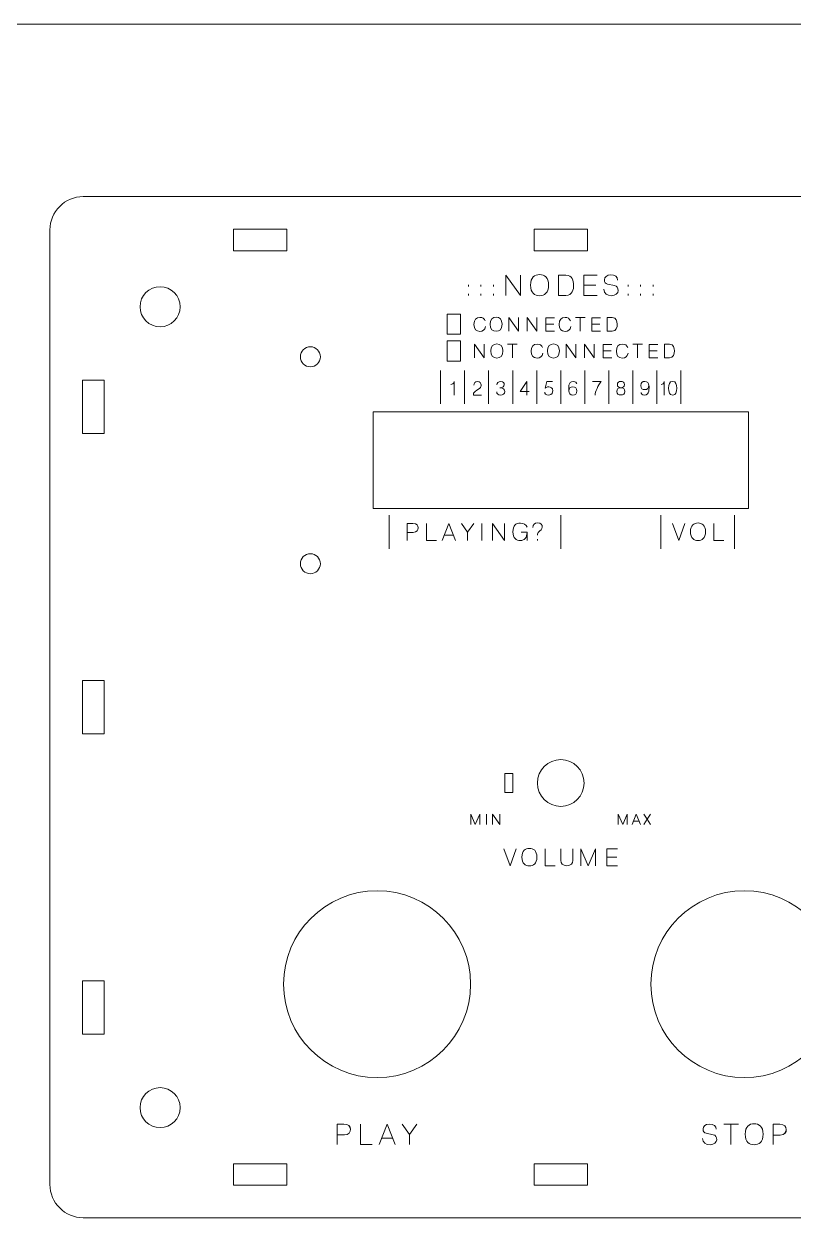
# Model space of a CAD drawing. Header units: inches. Extents: x 15 to 785, y -665 to -15.
# Drawn here: x 195.1 to 310.3, y -196.5 to -15 of the extents above; entities that cross this region are included whole.
import ezdxf

# ---------------------------------------------------------------- set-up
doc = ezdxf.new("R2010")
doc.units = ezdxf.units.IN
doc.header["$MEASUREMENT"] = 0
doc.layers.add('Layer 1', color=7, linetype='Continuous')

# ---------------------------------------------------------------- blocks, each defined once
blk = doc.blocks.new('block 2')
at = {"layer": 'Layer 1', "color": 179, "lineweight": 9, "true_color": 0x231f20}
blk.add_open_spline([(785, -570), (785, -578.28), (778.28, -585), (770, -585), (770, -585), (30, -585), (30, -585), (21.72, -585), (15, -578.28), (15, -570), (15, -570), (15, -30), (15, -30), (15, -21.72), (21.72, -15), (30, -15), (30, -15), (770, -15), (770, -15), (778.28, -15), (785, -21.72), (785, -30), (785, -30), (785, -570), (785, -570)], degree=3, knots=[0, 0, 0, 0, 1, 1, 1, 2, 2, 2, 3, 3, 3, 4, 4, 4, 5, 5, 5, 6, 6, 6, 7, 7, 7, 8, 8, 8, 8], dxfattribs=at)
blk = doc.blocks.new('block 9')
at = {"layer": 'Layer 1', "color": 30, "lineweight": 9, "true_color": 0xf89725}
for points, knots in [([(241.98, -182.84), (241.98, -182.84), (241.98, -179.79), (241.98, -179.79), (241.98, -179.79), (242.95, -179.79), (242.95, -179.79), (243.74, -179.79), (243.92, -180.16), (243.94, -180.57), (243.95, -180.98), (243.73, -181.41), (243.04, -181.41), (243.04, -181.41), (241.98, -181.41), (241.98, -181.41), (241.98, -181.41), (243.04, -181.41), (243.04, -181.41), (243.72, -181.41), (243.95, -180.98), (243.94, -180.57), (243.92, -180.16), (243.73, -179.79), (242.95, -179.79), (242.95, -179.79), (241.98, -179.79), (241.98, -179.79), (241.98, -179.79), (241.98, -182.84), (241.98, -182.84)], [0, 0, 0, 0, 1, 1, 1, 2, 2, 2, 3, 3, 3, 4, 4, 4, 5, 5, 5, 6, 6, 6, 7, 7, 7, 8, 8, 8, 9, 9, 9, 10, 10, 10, 10]), ([(247.23, -182.84), (247.23, -182.84), (245.44, -182.84), (245.44, -182.84), (245.44, -182.84), (245.44, -179.79), (245.44, -179.79), (245.44, -179.79), (245.44, -182.84), (245.44, -182.84), (245.44, -182.84), (247.23, -182.84), (247.23, -182.84)], [0, 0, 0, 0, 1, 1, 1, 2, 2, 2, 3, 3, 3, 4, 4, 4, 4]), ([(249.46, -179.79), (249.46, -179.79), (250.67, -182.84), (250.67, -182.84), (250.67, -182.84), (249.46, -179.79), (249.46, -179.79), (249.46, -179.79), (248.25, -182.84), (248.25, -182.84), (248.25, -182.84), (249.46, -179.79), (249.46, -179.79)], [0, 0, 0, 0, 1, 1, 1, 2, 2, 2, 3, 3, 3, 4, 4, 4, 4]), ([(252.81, -182.84), (252.81, -182.84), (252.81, -181.37), (252.81, -181.37), (252.81, -181.37), (251.71, -179.79), (251.71, -179.79), (251.71, -179.79), (252.81, -181.37), (252.81, -181.37), (252.81, -181.37), (253.92, -179.79), (253.92, -179.79), (253.92, -179.79), (252.81, -181.37), (252.81, -181.37), (252.81, -181.37), (252.81, -182.84), (252.81, -182.84)], [0, 0, 0, 0, 1, 1, 1, 2, 2, 2, 3, 3, 3, 4, 4, 4, 5, 5, 5, 6, 6, 6, 6]), ([(250.29, -181.88), (250.29, -181.88), (248.63, -181.88), (248.63, -181.88), (248.63, -181.88), (250.29, -181.88), (250.29, -181.88)], [0, 0, 0, 0, 1, 1, 1, 2, 2, 2, 2])]:
    blk.add_open_spline(points, degree=3, knots=knots, dxfattribs=at)
blk = doc.blocks.new('block 10')
at = {"layer": 'Layer 1', "color": 30, "lineweight": 9, "true_color": 0xf89725}
for points, knots in [([(296.68, -181.94), (296.68, -182.62), (297.2, -182.89), (297.81, -182.89), (298.42, -182.89), (298.8, -182.51), (298.82, -182.13), (298.83, -181.76), (298.64, -181.46), (298.26, -181.38), (298.26, -181.38), (297.23, -181.16), (297.23, -181.16), (296.93, -181.09), (296.76, -180.93), (296.76, -180.53), (296.76, -180.13), (297.1, -179.79), (297.7, -179.79), (298.31, -179.79), (298.76, -180.07), (298.74, -180.58), (298.76, -180.07), (298.31, -179.79), (297.7, -179.79), (297.1, -179.79), (296.76, -180.13), (296.76, -180.53), (296.76, -180.93), (296.93, -181.09), (297.23, -181.16), (297.23, -181.16), (298.26, -181.38), (298.26, -181.38), (298.65, -181.46), (298.83, -181.76), (298.82, -182.13), (298.8, -182.51), (298.42, -182.89), (297.81, -182.89), (297.2, -182.89), (296.68, -182.62), (296.68, -181.94)], [0, 0, 0, 0, 1, 1, 1, 2, 2, 2, 3, 3, 3, 4, 4, 4, 5, 5, 5, 6, 6, 6, 7, 7, 7, 8, 8, 8, 9, 9, 9, 10, 10, 10, 11, 11, 11, 12, 12, 12, 13, 13, 13, 14, 14, 14, 14]), ([(300.94, -179.82), (300.94, -179.82), (302.05, -179.82), (302.05, -179.82), (302.05, -179.82), (299.85, -179.82), (299.85, -179.82), (299.85, -179.82), (300.94, -179.82), (300.94, -179.82), (300.94, -179.82), (300.94, -182.87), (300.94, -182.87), (300.94, -182.87), (300.94, -179.82), (300.94, -179.82)], [0, 0, 0, 0, 1, 1, 1, 2, 2, 2, 3, 3, 3, 4, 4, 4, 5, 5, 5, 5]), ([(303.07, -181.32), (303.07, -180.15), (303.67, -179.74), (304.41, -179.74), (305.15, -179.74), (305.76, -180.15), (305.76, -181.32), (305.76, -182.49), (305.15, -182.89), (304.41, -182.89), (303.67, -182.89), (303.07, -182.49), (303.07, -181.32)], [0, 0, 0, 0, 1, 1, 1, 2, 2, 2, 3, 3, 3, 4, 4, 4, 4]), ([(303.07, -181.32), (303.07, -180.15), (303.67, -179.74), (304.41, -179.74), (305.15, -179.74), (305.76, -180.15), (305.76, -181.32), (305.76, -182.49), (305.15, -182.89), (304.41, -182.89), (303.67, -182.89), (303.07, -182.49), (303.07, -181.32)], [0, 0, 0, 0, 1, 1, 1, 2, 2, 2, 3, 3, 3, 4, 4, 4, 4]), ([(307.26, -182.87), (307.26, -182.87), (307.26, -179.82), (307.26, -179.82), (307.26, -179.82), (308.24, -179.82), (308.24, -179.82), (309.02, -179.82), (309.2, -180.19), (309.22, -180.6), (309.23, -181.01), (309.02, -181.44), (308.32, -181.44), (308.32, -181.44), (307.26, -181.44), (307.26, -181.44), (307.26, -181.44), (308.32, -181.44), (308.32, -181.44), (309, -181.44), (309.23, -181.01), (309.22, -180.6), (309.2, -180.19), (309.01, -179.82), (308.24, -179.82), (308.24, -179.82), (307.26, -179.82), (307.26, -179.82), (307.26, -179.82), (307.26, -182.87), (307.26, -182.87)], [0, 0, 0, 0, 1, 1, 1, 2, 2, 2, 3, 3, 3, 4, 4, 4, 5, 5, 5, 6, 6, 6, 7, 7, 7, 8, 8, 8, 9, 9, 9, 10, 10, 10, 10])]:
    blk.add_open_spline(points, degree=3, knots=knots, dxfattribs=at)
blk = doc.blocks.new('block 11')
at = {"layer": 'Layer 1', "color": 30, "lineweight": 9, "true_color": 0xf89725}
for points, knots in [([(252.47, -92.33), (252.47, -92.33), (252.47, -89.79), (252.47, -89.79), (252.47, -89.79), (253.28, -89.79), (253.28, -89.79), (253.93, -89.79), (254.08, -90.1), (254.1, -90.44), (254.11, -90.78), (253.93, -91.14), (253.35, -91.14), (253.35, -91.14), (252.47, -91.14), (252.47, -91.14), (252.47, -91.14), (253.35, -91.14), (253.35, -91.14), (253.92, -91.14), (254.11, -90.78), (254.1, -90.44), (254.08, -90.1), (253.92, -89.79), (253.28, -89.79), (253.28, -89.79), (252.47, -89.79), (252.47, -89.79), (252.47, -89.79), (252.47, -92.33), (252.47, -92.33)], [0, 0, 0, 0, 1, 1, 1, 2, 2, 2, 3, 3, 3, 4, 4, 4, 5, 5, 5, 6, 6, 6, 7, 7, 7, 8, 8, 8, 9, 9, 9, 10, 10, 10, 10]), ([(256.84, -92.33), (256.84, -92.33), (255.35, -92.33), (255.35, -92.33), (255.35, -92.33), (255.35, -89.79), (255.35, -89.79), (255.35, -89.79), (255.35, -92.33), (255.35, -92.33), (255.35, -92.33), (256.84, -92.33), (256.84, -92.33)], [0, 0, 0, 0, 1, 1, 1, 2, 2, 2, 3, 3, 3, 4, 4, 4, 4]), ([(257.69, -92.33), (257.69, -92.33), (258.7, -89.79), (258.7, -89.79), (258.7, -89.79), (259.71, -92.33), (259.71, -92.33), (259.71, -92.33), (258.7, -89.79), (258.7, -89.79), (258.7, -89.79), (257.69, -92.33), (257.69, -92.33)], [0, 0, 0, 0, 1, 1, 1, 2, 2, 2, 3, 3, 3, 4, 4, 4, 4]), ([(261.49, -92.33), (261.49, -92.33), (261.49, -91.11), (261.49, -91.11), (261.49, -91.11), (260.57, -89.79), (260.57, -89.79), (260.57, -89.79), (261.49, -91.11), (261.49, -91.11), (261.49, -91.11), (262.42, -89.79), (262.42, -89.79), (262.42, -89.79), (261.49, -91.11), (261.49, -91.11), (261.49, -91.11), (261.49, -92.33), (261.49, -92.33)], [0, 0, 0, 0, 1, 1, 1, 2, 2, 2, 3, 3, 3, 4, 4, 4, 5, 5, 5, 6, 6, 6, 6]), ([(263.65, -92.33), (263.65, -92.33), (263.65, -89.79), (263.65, -89.79), (263.65, -89.79), (263.65, -92.33), (263.65, -92.33)], [0, 0, 0, 0, 1, 1, 1, 2, 2, 2, 2]), ([(265.21, -92.33), (265.21, -92.33), (265.21, -89.79), (265.21, -89.79), (265.21, -89.79), (267.02, -92.33), (267.02, -92.33), (267.02, -92.33), (267.02, -89.79), (267.02, -89.79), (267.02, -89.79), (267.02, -92.33), (267.02, -92.33), (267.02, -92.33), (265.21, -89.79), (265.21, -89.79), (265.21, -89.79), (265.21, -92.33), (265.21, -92.33)], [0, 0, 0, 0, 1, 1, 1, 2, 2, 2, 3, 3, 3, 4, 4, 4, 5, 5, 5, 6, 6, 6, 6]), ([(269.51, -91.1), (269.51, -91.1), (270.41, -91.1), (270.41, -91.1), (270.41, -91.96), (270.02, -92.35), (269.4, -92.35), (268.78, -92.35), (268.29, -92.02), (268.29, -91.06), (268.29, -90.09), (268.7, -89.76), (269.4, -89.76), (269.9, -89.76), (270.25, -89.93), (270.41, -90.38), (270.25, -89.93), (269.9, -89.76), (269.4, -89.76), (268.7, -89.76), (268.29, -90.09), (268.29, -91.06), (268.29, -92.02), (268.78, -92.35), (269.4, -92.35), (270.02, -92.35), (270.41, -91.96), (270.41, -91.1), (270.41, -91.1), (269.51, -91.1), (269.51, -91.1)], [0, 0, 0, 0, 1, 1, 1, 2, 2, 2, 3, 3, 3, 4, 4, 4, 5, 5, 5, 6, 6, 6, 7, 7, 7, 8, 8, 8, 9, 9, 9, 10, 10, 10, 10]), ([(271.97, -91.56), (271.97, -91.3), (271.99, -91.21), (272.17, -91.05), (272.35, -90.88), (272.69, -90.64), (272.69, -90.34), (272.69, -90.04), (272.48, -89.72), (272, -89.72), (271.52, -89.72), (271.28, -89.99), (271.28, -90.4), (271.28, -89.99), (271.52, -89.72), (272, -89.72), (272.48, -89.72), (272.69, -90.04), (272.69, -90.34), (272.69, -90.64), (272.35, -90.88), (272.17, -91.05), (271.99, -91.21), (271.97, -91.3), (271.97, -91.56)], [0, 0, 0, 0, 1, 1, 1, 2, 2, 2, 3, 3, 3, 4, 4, 4, 5, 5, 5, 6, 6, 6, 7, 7, 7, 8, 8, 8, 8]), ([(258.01, -91.53), (258.01, -91.53), (259.39, -91.53), (259.39, -91.53), (259.39, -91.53), (258.01, -91.53), (258.01, -91.53)], [0, 0, 0, 0, 1, 1, 1, 2, 2, 2, 2]), ([(270.41, -92.33), (270.41, -92.33), (270.41, -91.1), (270.41, -91.1), (270.41, -91.1), (270.41, -92.33), (270.41, -92.33)], [0, 0, 0, 0, 1, 1, 1, 2, 2, 2, 2]), ([(271.96, -92.33), (271.96, -92.33), (271.96, -92.14), (271.96, -92.14), (271.96, -92.14), (271.96, -92.33), (271.96, -92.33)], [0, 0, 0, 0, 1, 1, 1, 2, 2, 2, 2]), ([(271.96, -92.33), (271.96, -92.33), (271.96, -92.14), (271.96, -92.14), (271.96, -92.14), (271.96, -92.33), (271.96, -92.33)], [0, 0, 0, 0, 1, 1, 1, 2, 2, 2, 2])]:
    blk.add_open_spline(points, degree=3, knots=knots, dxfattribs=at)
blk = doc.blocks.new('block 12')
at = {"layer": 'Layer 1', "color": 30, "lineweight": 9, "true_color": 0xf89725}
for points in [[(294.03, -89.79), (294.03, -89.79), (293.11, -92.33), (293.11, -92.33), (293.11, -92.33), (292.19, -89.79), (292.19, -89.79), (292.19, -89.79), (293.11, -92.33), (293.11, -92.33), (293.11, -92.33), (294.03, -89.79), (294.03, -89.79)], [(294.88, -91.04), (294.88, -90.07), (295.39, -89.72), (296.01, -89.72), (296.62, -89.72), (297.13, -90.07), (297.13, -91.04), (297.13, -92.01), (296.62, -92.35), (296.01, -92.35), (295.39, -92.35), (294.88, -92.01), (294.88, -91.04)], [(294.88, -91.04), (294.88, -90.07), (295.39, -89.72), (296.01, -89.72), (296.62, -89.72), (297.13, -90.07), (297.13, -91.04), (297.13, -92.01), (296.62, -92.35), (296.01, -92.35), (295.39, -92.35), (294.88, -92.01), (294.88, -91.04)], [(299.86, -92.33), (299.86, -92.33), (298.38, -92.33), (298.38, -92.33), (298.38, -92.33), (298.38, -89.79), (298.38, -89.79), (298.38, -89.79), (298.38, -92.33), (298.38, -92.33), (298.38, -92.33), (299.86, -92.33), (299.86, -92.33)]]:
    blk.add_open_spline(points, degree=3, knots=[0, 0, 0, 0, 1, 1, 1, 2, 2, 2, 3, 3, 3, 4, 4, 4, 4], dxfattribs=at)
blk = doc.blocks.new('block 13')
at = {"layer": 'Layer 1', "color": 30, "lineweight": 9, "true_color": 0xf89725}
blk.add_open_spline([(259.49, -70.56), (259.49, -70.56), (259.49, -68.53), (259.49, -68.53), (259.49, -68.88), (259.16, -68.96), (259.01, -68.97), (259.16, -68.96), (259.49, -68.88), (259.49, -68.53), (259.49, -68.53), (259.49, -70.56), (259.49, -70.56)], degree=3, knots=[0, 0, 0, 0, 1, 1, 1, 2, 2, 2, 3, 3, 3, 4, 4, 4, 4], dxfattribs=at)
blk = doc.blocks.new('block 14')
at = {"layer": 'Layer 1', "color": 30, "lineweight": 9, "true_color": 0xf89725}
blk.add_open_spline([(263.57, -70.56), (263.57, -70.56), (262.36, -70.56), (262.36, -70.56), (262.37, -70.15), (262.59, -70.02), (262.83, -69.86), (262.83, -69.86), (263.31, -69.54), (263.31, -69.54), (263.51, -69.4), (263.51, -69.2), (263.51, -69.02), (263.51, -68.82), (263.39, -68.51), (262.99, -68.51), (262.59, -68.51), (262.44, -68.81), (262.44, -69.09), (262.44, -68.81), (262.59, -68.51), (262.99, -68.51), (263.39, -68.51), (263.51, -68.82), (263.51, -69.02), (263.51, -69.2), (263.51, -69.4), (263.31, -69.54), (263.31, -69.54), (262.83, -69.86), (262.83, -69.86), (262.59, -70.02), (262.37, -70.15), (262.36, -70.56), (262.36, -70.56), (263.57, -70.56), (263.57, -70.56)], degree=3, knots=[0, 0, 0, 0, 1, 1, 1, 2, 2, 2, 3, 3, 3, 4, 4, 4, 5, 5, 5, 6, 6, 6, 7, 7, 7, 8, 8, 8, 9, 9, 9, 10, 10, 10, 11, 11, 11, 12, 12, 12, 12], dxfattribs=at)
blk = doc.blocks.new('block 15')
at = {"layer": 'Layer 1', "color": 30, "lineweight": 9, "true_color": 0xf89725}
blk.add_open_spline([(266.44, -70.57), (266.8, -70.57), (267.05, -70.42), (267.05, -70.05), (267.05, -69.68), (266.83, -69.48), (266.34, -69.48), (266.83, -69.48), (266.98, -69.28), (266.98, -69.01), (266.98, -68.74), (266.84, -68.53), (266.46, -68.53), (266.08, -68.53), (265.9, -68.77), (265.9, -69.04), (265.9, -68.77), (266.08, -68.53), (266.46, -68.53), (266.84, -68.53), (266.98, -68.74), (266.98, -69.01), (266.98, -69.28), (266.83, -69.48), (266.34, -69.48), (266.83, -69.48), (267.05, -69.68), (267.05, -70.05), (267.05, -70.42), (266.8, -70.57), (266.44, -70.57), (266.08, -70.57), (265.86, -70.37), (265.86, -70.06), (265.86, -70.37), (266.08, -70.57), (266.44, -70.57)], degree=3, knots=[0, 0, 0, 0, 1, 1, 1, 2, 2, 2, 3, 3, 3, 4, 4, 4, 5, 5, 5, 6, 6, 6, 7, 7, 7, 8, 8, 8, 9, 9, 9, 10, 10, 10, 11, 11, 11, 12, 12, 12, 12], dxfattribs=at)
blk = doc.blocks.new('block 16')
at = {"layer": 'Layer 1', "color": 30, "lineweight": 9, "true_color": 0xf89725}
blk.add_open_spline([(270.35, -68.53), (270.35, -68.53), (269.39, -70.03), (269.39, -70.03), (269.39, -70.03), (270.71, -70.03), (270.71, -70.03), (270.71, -70.03), (269.39, -70.03), (269.39, -70.03), (269.39, -70.03), (270.35, -68.53), (270.35, -68.53), (270.35, -68.53), (270.35, -70.57), (270.35, -70.57), (270.35, -70.57), (270.35, -68.53), (270.35, -68.53)], degree=3, knots=[0, 0, 0, 0, 1, 1, 1, 2, 2, 2, 3, 3, 3, 4, 4, 4, 5, 5, 5, 6, 6, 6, 6], dxfattribs=at)
blk = doc.blocks.new('block 17')
at = {"layer": 'Layer 1', "color": 30, "lineweight": 9, "true_color": 0xf89725}
blk.add_open_spline([(273.35, -68.53), (273.35, -68.53), (273.12, -69.54), (273.12, -69.54), (273.28, -69.41), (273.38, -69.32), (273.66, -69.32), (273.94, -69.32), (274.26, -69.51), (274.26, -69.91), (274.26, -70.08), (274.16, -70.57), (273.66, -70.57), (273.15, -70.57), (273.08, -70.28), (273.05, -70.12), (273.08, -70.28), (273.15, -70.57), (273.66, -70.57), (274.16, -70.57), (274.26, -70.08), (274.26, -69.91), (274.26, -69.51), (273.94, -69.32), (273.66, -69.32), (273.38, -69.32), (273.28, -69.41), (273.12, -69.54), (273.12, -69.54), (273.35, -68.53), (273.35, -68.53), (273.35, -68.53), (274.19, -68.53), (274.19, -68.53), (274.19, -68.53), (273.35, -68.53), (273.35, -68.53)], degree=3, knots=[0, 0, 0, 0, 1, 1, 1, 2, 2, 2, 3, 3, 3, 4, 4, 4, 5, 5, 5, 6, 6, 6, 7, 7, 7, 8, 8, 8, 9, 9, 9, 10, 10, 10, 11, 11, 11, 12, 12, 12, 12], dxfattribs=at)
blk = doc.blocks.new('block 18')
at = {"layer": 'Layer 1', "color": 30, "lineweight": 9, "true_color": 0xf89725}
blk.add_open_spline([(276.65, -69.95), (276.65, -69.58), (276.91, -69.33), (277.25, -69.33), (277.59, -69.33), (277.87, -69.49), (277.87, -69.95), (277.87, -70.4), (277.59, -70.56), (277.25, -70.56), (276.91, -70.56), (276.66, -70.31), (276.65, -69.95), (276.64, -69.58), (276.52, -68.52), (277.31, -68.52), (277.74, -68.52), (277.82, -68.75), (277.84, -68.89), (277.82, -68.75), (277.74, -68.52), (277.31, -68.52), (276.52, -68.52), (276.64, -69.58), (276.65, -69.95), (276.66, -70.31), (276.91, -70.56), (277.25, -70.56), (277.59, -70.56), (277.87, -70.4), (277.87, -69.95), (277.87, -69.49), (277.59, -69.33), (277.25, -69.33), (276.91, -69.33), (276.65, -69.58), (276.65, -69.95)], degree=3, knots=[0, 0, 0, 0, 1, 1, 1, 2, 2, 2, 3, 3, 3, 4, 4, 4, 5, 5, 5, 6, 6, 6, 7, 7, 7, 8, 8, 8, 9, 9, 9, 10, 10, 10, 11, 11, 11, 12, 12, 12, 12], dxfattribs=at)
blk = doc.blocks.new('block 19')
at = {"layer": 'Layer 1', "color": 30, "lineweight": 9, "true_color": 0xf89725}
blk.add_open_spline([(280.59, -70.56), (280.59, -70.09), (281.09, -69.09), (281.48, -68.52), (281.48, -68.52), (280.22, -68.52), (280.22, -68.52), (280.22, -68.52), (281.48, -68.52), (281.48, -68.52), (281.09, -69.09), (280.59, -70.09), (280.59, -70.56)], degree=3, knots=[0, 0, 0, 0, 1, 1, 1, 2, 2, 2, 3, 3, 3, 4, 4, 4, 4], dxfattribs=at)
blk = doc.blocks.new('block 20')
at = {"layer": 'Layer 1', "color": 30, "lineweight": 9, "true_color": 0xf89725}
for points in [[(283.93, -68.99), (283.93, -68.66), (284.15, -68.53), (284.45, -68.52), (284.75, -68.52), (284.98, -68.66), (284.98, -68.99), (284.98, -69.33), (284.74, -69.46), (284.45, -69.46), (284.16, -69.46), (283.93, -69.33), (283.93, -68.99)], [(283.93, -68.99), (283.93, -68.66), (284.15, -68.53), (284.45, -68.52), (284.75, -68.52), (284.98, -68.66), (284.98, -68.99), (284.98, -69.33), (284.74, -69.46), (284.45, -69.46), (284.16, -69.46), (283.93, -69.33), (283.93, -68.99)], [(283.84, -70.01), (283.84, -69.62), (284.08, -69.46), (284.45, -69.46), (284.82, -69.46), (285.06, -69.62), (285.06, -70.01), (285.06, -70.4), (284.79, -70.55), (284.45, -70.55), (284.12, -70.55), (283.84, -70.4), (283.84, -70.01)], [(283.84, -70.01), (283.84, -69.62), (284.08, -69.46), (284.45, -69.46), (284.82, -69.46), (285.06, -69.62), (285.06, -70.01), (285.06, -70.4), (284.79, -70.55), (284.45, -70.55), (284.12, -70.55), (283.84, -70.4), (283.84, -70.01)]]:
    blk.add_open_spline(points, degree=3, knots=[0, 0, 0, 0, 1, 1, 1, 2, 2, 2, 3, 3, 3, 4, 4, 4, 4], dxfattribs=at)
blk = doc.blocks.new('block 21')
at = {"layer": 'Layer 1', "color": 30, "lineweight": 9, "true_color": 0xf89725}
blk.add_open_spline([(288.06, -69.75), (287.71, -69.75), (287.43, -69.59), (287.43, -69.13), (287.43, -68.68), (287.71, -68.52), (288.06, -68.52), (288.4, -68.52), (288.64, -68.76), (288.66, -69.13), (288.67, -69.5), (288.79, -70.56), (288, -70.56), (287.57, -70.56), (287.48, -70.32), (287.47, -70.19), (287.48, -70.32), (287.57, -70.56), (288, -70.56), (288.79, -70.56), (288.67, -69.5), (288.66, -69.13), (288.64, -68.76), (288.4, -68.52), (288.06, -68.52), (287.71, -68.52), (287.43, -68.68), (287.43, -69.13), (287.43, -69.59), (287.71, -69.75), (288.06, -69.75), (288.4, -69.75), (288.66, -69.5), (288.66, -69.13), (288.66, -69.5), (288.4, -69.75), (288.06, -69.75)], degree=3, knots=[0, 0, 0, 0, 1, 1, 1, 2, 2, 2, 3, 3, 3, 4, 4, 4, 5, 5, 5, 6, 6, 6, 7, 7, 7, 8, 8, 8, 9, 9, 9, 10, 10, 10, 11, 11, 11, 12, 12, 12, 12], dxfattribs=at)
blk = doc.blocks.new('block 22')
at = {"layer": 'Layer 1', "color": 30, "lineweight": 9, "true_color": 0xf89725}
for points, knots in [([(268.78, -138.55), (268.78, -138.55), (267.85, -141.09), (267.85, -141.09), (267.85, -141.09), (266.93, -138.55), (266.93, -138.55), (266.93, -138.55), (267.85, -141.09), (267.85, -141.09), (267.85, -141.09), (268.78, -138.55), (268.78, -138.55)], [0, 0, 0, 0, 1, 1, 1, 2, 2, 2, 3, 3, 3, 4, 4, 4, 4]), ([(269.63, -139.8), (269.63, -138.83), (270.13, -138.48), (270.75, -138.48), (271.37, -138.48), (271.87, -138.83), (271.87, -139.8), (271.87, -140.77), (271.37, -141.11), (270.75, -141.11), (270.13, -141.11), (269.63, -140.77), (269.63, -139.8)], [0, 0, 0, 0, 1, 1, 1, 2, 2, 2, 3, 3, 3, 4, 4, 4, 4]), ([(269.63, -139.8), (269.63, -138.83), (270.13, -138.48), (270.75, -138.48), (271.37, -138.48), (271.87, -138.83), (271.87, -139.8), (271.87, -140.77), (271.37, -141.11), (270.75, -141.11), (270.13, -141.11), (269.63, -140.77), (269.63, -139.8)], [0, 0, 0, 0, 1, 1, 1, 2, 2, 2, 3, 3, 3, 4, 4, 4, 4]), ([(274.61, -141.09), (274.61, -141.09), (273.12, -141.09), (273.12, -141.09), (273.12, -141.09), (273.12, -138.55), (273.12, -138.55), (273.12, -138.55), (273.12, -141.09), (273.12, -141.09), (273.12, -141.09), (274.61, -141.09), (274.61, -141.09)], [0, 0, 0, 0, 1, 1, 1, 2, 2, 2, 3, 3, 3, 4, 4, 4, 4]), ([(277.25, -138.54), (277.25, -138.54), (277.25, -139.86), (277.25, -140.28), (277.25, -140.71), (276.99, -141.09), (276.37, -141.09), (275.74, -141.08), (275.46, -140.73), (275.46, -140.28), (275.46, -140.28), (275.46, -138.54), (275.46, -138.54), (275.46, -138.54), (275.46, -140.28), (275.46, -140.28), (275.46, -140.73), (275.74, -141.08), (276.37, -141.09), (276.99, -141.09), (277.25, -140.71), (277.25, -140.28), (277.25, -139.86), (277.25, -138.54), (277.25, -138.54)], [0, 0, 0, 0, 1, 1, 1, 2, 2, 2, 3, 3, 3, 4, 4, 4, 5, 5, 5, 6, 6, 6, 7, 7, 7, 8, 8, 8, 8]), ([(278.47, -141.09), (278.47, -141.09), (278.47, -138.55), (278.47, -138.55), (278.47, -138.55), (279.57, -141.09), (279.57, -141.09), (279.57, -141.09), (280.66, -138.55), (280.66, -138.55), (280.66, -138.55), (280.66, -141.09), (280.66, -141.09), (280.66, -141.09), (280.66, -138.55), (280.66, -138.55), (280.66, -138.55), (279.57, -141.09), (279.57, -141.09), (279.57, -141.09), (278.47, -138.55), (278.47, -138.55), (278.47, -138.55), (278.47, -141.09), (278.47, -141.09)], [0, 0, 0, 0, 1, 1, 1, 2, 2, 2, 3, 3, 3, 4, 4, 4, 5, 5, 5, 6, 6, 6, 7, 7, 7, 8, 8, 8, 8]), ([(283.97, -141.09), (283.97, -141.09), (282.33, -141.09), (282.33, -141.09), (282.33, -141.09), (282.33, -138.56), (282.33, -138.56), (282.33, -138.56), (283.97, -138.56), (283.97, -138.56), (283.97, -138.56), (282.33, -138.56), (282.33, -138.56), (282.33, -138.56), (282.33, -141.09), (282.33, -141.09), (282.33, -141.09), (283.97, -141.09), (283.97, -141.09)], [0, 0, 0, 0, 1, 1, 1, 2, 2, 2, 3, 3, 3, 4, 4, 4, 5, 5, 5, 6, 6, 6, 6]), ([(283.83, -139.79), (283.83, -139.79), (282.33, -139.79), (282.33, -139.79), (282.33, -139.79), (283.83, -139.79), (283.83, -139.79)], [0, 0, 0, 0, 1, 1, 1, 2, 2, 2, 2])]:
    blk.add_open_spline(points, degree=3, knots=knots, dxfattribs=at)
blk = doc.blocks.new('block 23')
at = {"layer": 'Layer 1', "color": 30, "lineweight": 9, "true_color": 0xf89725}
blk.add_lwpolyline([(278.37, -60.99), (278.37, -58.96), (277.64, -58.96), (279.1, -58.96), (278.37, -58.96), (278.37, -60.99)], dxfattribs=at)
for points, knots in [([(264.18, -60.31), (264.09, -60.8), (263.8, -61.02), (263.33, -61.02), (262.77, -61.02), (262.45, -60.7), (262.45, -59.97), (262.45, -59.26), (262.77, -58.93), (263.33, -58.93), (263.74, -58.93), (264.01, -59.1), (264.14, -59.46), (264.01, -59.1), (263.74, -58.93), (263.33, -58.93), (262.77, -58.93), (262.45, -59.26), (262.45, -59.97), (262.45, -60.7), (262.77, -61.02), (263.33, -61.02), (263.8, -61.02), (264.09, -60.8), (264.18, -60.31)], [0, 0, 0, 0, 1, 1, 1, 2, 2, 2, 3, 3, 3, 4, 4, 4, 5, 5, 5, 6, 6, 6, 7, 7, 7, 8, 8, 8, 8]), ([(264.88, -59.96), (264.88, -59.18), (265.28, -58.91), (265.77, -58.91), (266.27, -58.91), (266.67, -59.18), (266.67, -59.96), (266.67, -60.74), (266.27, -61.01), (265.77, -61.01), (265.28, -61.01), (264.88, -60.74), (264.88, -59.96)], [0, 0, 0, 0, 1, 1, 1, 2, 2, 2, 3, 3, 3, 4, 4, 4, 4]), ([(264.88, -59.96), (264.88, -59.18), (265.28, -58.91), (265.77, -58.91), (266.27, -58.91), (266.67, -59.18), (266.67, -59.96), (266.67, -60.74), (266.27, -61.01), (265.77, -61.01), (265.28, -61.01), (264.88, -60.74), (264.88, -59.96)], [0, 0, 0, 0, 1, 1, 1, 2, 2, 2, 3, 3, 3, 4, 4, 4, 4]), ([(267.67, -58.96), (267.67, -58.96), (269.12, -60.99), (269.12, -60.99), (269.12, -60.99), (269.12, -58.96), (269.12, -58.96), (269.12, -58.96), (269.12, -60.99), (269.12, -60.99), (269.12, -60.99), (267.67, -58.96), (267.67, -58.96), (267.67, -58.96), (267.67, -60.99), (267.67, -60.99), (267.67, -60.99), (267.67, -58.96), (267.67, -58.96)], [0, 0, 0, 0, 1, 1, 1, 2, 2, 2, 3, 3, 3, 4, 4, 4, 5, 5, 5, 6, 6, 6, 6]), ([(270.44, -58.96), (270.44, -58.96), (271.89, -60.99), (271.89, -60.99), (271.89, -60.99), (271.89, -58.96), (271.89, -58.96), (271.89, -58.96), (271.89, -60.99), (271.89, -60.99), (271.89, -60.99), (270.44, -58.96), (270.44, -58.96), (270.44, -58.96), (270.44, -60.99), (270.44, -60.99), (270.44, -60.99), (270.44, -58.96), (270.44, -58.96)], [0, 0, 0, 0, 1, 1, 1, 2, 2, 2, 3, 3, 3, 4, 4, 4, 5, 5, 5, 6, 6, 6, 6]), ([(274.52, -60.99), (274.52, -60.99), (273.21, -60.99), (273.21, -60.99), (273.21, -60.99), (273.21, -58.97), (273.21, -58.97), (273.21, -58.97), (274.52, -58.97), (274.52, -58.97), (274.52, -58.97), (273.21, -58.97), (273.21, -58.97), (273.21, -58.97), (273.21, -60.99), (273.21, -60.99), (273.21, -60.99), (274.52, -60.99), (274.52, -60.99)], [0, 0, 0, 0, 1, 1, 1, 2, 2, 2, 3, 3, 3, 4, 4, 4, 5, 5, 5, 6, 6, 6, 6]), ([(276.94, -60.31), (276.85, -60.8), (276.56, -61.02), (276.09, -61.02), (275.53, -61.02), (275.21, -60.7), (275.21, -59.97), (275.21, -59.26), (275.53, -58.93), (276.09, -58.93), (276.49, -58.93), (276.77, -59.1), (276.9, -59.46), (276.77, -59.1), (276.49, -58.93), (276.09, -58.93), (275.53, -58.93), (275.21, -59.26), (275.21, -59.97), (275.21, -60.7), (275.53, -61.02), (276.09, -61.02), (276.56, -61.02), (276.85, -60.8), (276.94, -60.31)], [0, 0, 0, 0, 1, 1, 1, 2, 2, 2, 3, 3, 3, 4, 4, 4, 5, 5, 5, 6, 6, 6, 7, 7, 7, 8, 8, 8, 8]), ([(281.4, -60.99), (281.4, -60.99), (280.09, -60.99), (280.09, -60.99), (280.09, -60.99), (280.09, -58.97), (280.09, -58.97), (280.09, -58.97), (281.4, -58.97), (281.4, -58.97), (281.4, -58.97), (280.09, -58.97), (280.09, -58.97), (280.09, -58.97), (280.09, -60.99), (280.09, -60.99), (280.09, -60.99), (281.4, -60.99), (281.4, -60.99)], [0, 0, 0, 0, 1, 1, 1, 2, 2, 2, 3, 3, 3, 4, 4, 4, 5, 5, 5, 6, 6, 6, 6]), ([(282.4, -60.99), (282.4, -60.99), (282.4, -58.96), (282.4, -58.96), (282.4, -58.96), (283.13, -58.96), (283.13, -58.96), (283.8, -58.96), (283.88, -59.52), (283.9, -59.95), (283.92, -60.37), (283.77, -60.99), (283.13, -60.99), (283.13, -60.99), (282.4, -60.99), (282.4, -60.99)], [0, 0, 0, 0, 1, 1, 1, 2, 2, 2, 3, 3, 3, 4, 4, 4, 5, 5, 5, 5]), ([(282.4, -60.99), (282.4, -60.99), (282.4, -58.96), (282.4, -58.96), (282.4, -58.96), (283.13, -58.96), (283.13, -58.96), (283.8, -58.96), (283.88, -59.52), (283.9, -59.95), (283.92, -60.37), (283.77, -60.99), (283.13, -60.99), (283.13, -60.99), (282.4, -60.99), (282.4, -60.99)], [0, 0, 0, 0, 1, 1, 1, 2, 2, 2, 3, 3, 3, 4, 4, 4, 5, 5, 5, 5]), ([(274.41, -59.95), (274.41, -59.95), (273.21, -59.95), (273.21, -59.95), (273.21, -59.95), (274.41, -59.95), (274.41, -59.95)], [0, 0, 0, 0, 1, 1, 1, 2, 2, 2, 2]), ([(281.29, -59.95), (281.29, -59.95), (280.09, -59.95), (280.09, -59.95), (280.09, -59.95), (281.29, -59.95), (281.29, -59.95)], [0, 0, 0, 0, 1, 1, 1, 2, 2, 2, 2])]:
    blk.add_open_spline(points, degree=3, knots=knots, dxfattribs=at)
blk = doc.blocks.new('block 24')
at = {"layer": 'Layer 1', "color": 30, "lineweight": 9, "true_color": 0xf89725}
for points in [[(268.21, -64.99), (268.21, -62.96), (267.48, -62.96), (268.94, -62.96), (268.21, -62.96), (268.21, -64.99)], [(286.95, -64.99), (286.95, -62.96), (286.22, -62.96), (287.68, -62.96), (286.95, -62.96), (286.95, -64.99)]]:
    blk.add_lwpolyline(points, dxfattribs=at)
for points, knots in [([(262.52, -64.99), (262.52, -64.99), (262.52, -62.96), (262.52, -62.96), (262.52, -62.96), (263.97, -64.99), (263.97, -64.99), (263.97, -64.99), (263.97, -62.96), (263.97, -62.96), (263.97, -62.96), (263.97, -64.99), (263.97, -64.99), (263.97, -64.99), (262.52, -62.96), (262.52, -62.96), (262.52, -62.96), (262.52, -64.99), (262.52, -64.99)], [0, 0, 0, 0, 1, 1, 1, 2, 2, 2, 3, 3, 3, 4, 4, 4, 5, 5, 5, 6, 6, 6, 6]), ([(264.98, -63.96), (264.98, -63.18), (265.39, -62.91), (265.88, -62.91), (266.38, -62.91), (266.78, -63.18), (266.78, -63.96), (266.78, -64.74), (266.38, -65.01), (265.88, -65.01), (265.39, -65.01), (264.98, -64.74), (264.98, -63.96)], [0, 0, 0, 0, 1, 1, 1, 2, 2, 2, 3, 3, 3, 4, 4, 4, 4]), ([(264.98, -63.96), (264.98, -63.18), (265.39, -62.91), (265.88, -62.91), (266.38, -62.91), (266.78, -63.18), (266.78, -63.96), (266.78, -64.74), (266.38, -65.01), (265.88, -65.01), (265.39, -65.01), (264.98, -64.74), (264.98, -63.96)], [0, 0, 0, 0, 1, 1, 1, 2, 2, 2, 3, 3, 3, 4, 4, 4, 4]), ([(271.92, -65.02), (271.35, -65.02), (271.03, -64.7), (271.03, -63.98), (271.03, -63.26), (271.35, -62.93), (271.92, -62.93), (272.32, -62.93), (272.59, -63.1), (272.72, -63.46), (272.59, -63.1), (272.32, -62.93), (271.92, -62.93), (271.35, -62.93), (271.03, -63.26), (271.03, -63.98), (271.03, -64.7), (271.35, -65.02), (271.92, -65.02), (272.38, -65.02), (272.67, -64.8), (272.76, -64.31), (272.67, -64.8), (272.38, -65.02), (271.92, -65.02)], [0, 0, 0, 0, 1, 1, 1, 2, 2, 2, 3, 3, 3, 4, 4, 4, 5, 5, 5, 6, 6, 6, 7, 7, 7, 8, 8, 8, 8]), ([(273.46, -63.96), (273.46, -63.18), (273.86, -62.91), (274.35, -62.91), (274.85, -62.91), (275.25, -63.18), (275.25, -63.96), (275.25, -64.74), (274.85, -65.01), (274.35, -65.01), (273.86, -65.01), (273.46, -64.74), (273.46, -63.96)], [0, 0, 0, 0, 1, 1, 1, 2, 2, 2, 3, 3, 3, 4, 4, 4, 4]), ([(273.46, -63.96), (273.46, -63.18), (273.86, -62.91), (274.35, -62.91), (274.85, -62.91), (275.25, -63.18), (275.25, -63.96), (275.25, -64.74), (274.85, -65.01), (274.35, -65.01), (273.86, -65.01), (273.46, -64.74), (273.46, -63.96)], [0, 0, 0, 0, 1, 1, 1, 2, 2, 2, 3, 3, 3, 4, 4, 4, 4]), ([(276.25, -64.99), (276.25, -64.99), (276.25, -62.96), (276.25, -62.96), (276.25, -62.96), (277.7, -64.99), (277.7, -64.99), (277.7, -64.99), (277.7, -62.96), (277.7, -62.96), (277.7, -62.96), (277.7, -64.99), (277.7, -64.99), (277.7, -64.99), (276.25, -62.96), (276.25, -62.96), (276.25, -62.96), (276.25, -64.99), (276.25, -64.99)], [0, 0, 0, 0, 1, 1, 1, 2, 2, 2, 3, 3, 3, 4, 4, 4, 5, 5, 5, 6, 6, 6, 6]), ([(279.02, -62.96), (279.02, -62.96), (280.47, -64.99), (280.47, -64.99), (280.47, -64.99), (280.47, -62.96), (280.47, -62.96), (280.47, -62.96), (280.47, -64.99), (280.47, -64.99), (280.47, -64.99), (279.02, -62.96), (279.02, -62.96), (279.02, -62.96), (279.02, -64.99), (279.02, -64.99), (279.02, -64.99), (279.02, -62.96), (279.02, -62.96)], [0, 0, 0, 0, 1, 1, 1, 2, 2, 2, 3, 3, 3, 4, 4, 4, 5, 5, 5, 6, 6, 6, 6]), ([(283.11, -64.99), (283.11, -64.99), (281.79, -64.99), (281.79, -64.99), (281.79, -64.99), (281.79, -62.97), (281.79, -62.97), (281.79, -62.97), (283.11, -62.97), (283.11, -62.97), (283.11, -62.97), (281.79, -62.97), (281.79, -62.97), (281.79, -62.97), (281.79, -64.99), (281.79, -64.99), (281.79, -64.99), (283.11, -64.99), (283.11, -64.99)], [0, 0, 0, 0, 1, 1, 1, 2, 2, 2, 3, 3, 3, 4, 4, 4, 5, 5, 5, 6, 6, 6, 6]), ([(284.67, -65.02), (284.11, -65.02), (283.79, -64.7), (283.79, -63.98), (283.79, -63.26), (284.11, -62.93), (284.67, -62.93), (285.08, -62.93), (285.35, -63.1), (285.48, -63.46), (285.35, -63.1), (285.08, -62.93), (284.67, -62.93), (284.11, -62.93), (283.79, -63.26), (283.79, -63.98), (283.79, -64.7), (284.11, -65.02), (284.67, -65.02), (285.14, -65.02), (285.43, -64.8), (285.52, -64.31), (285.43, -64.8), (285.14, -65.02), (284.67, -65.02)], [0, 0, 0, 0, 1, 1, 1, 2, 2, 2, 3, 3, 3, 4, 4, 4, 5, 5, 5, 6, 6, 6, 7, 7, 7, 8, 8, 8, 8]), ([(289.98, -64.99), (289.98, -64.99), (288.67, -64.99), (288.67, -64.99), (288.67, -64.99), (288.67, -62.97), (288.67, -62.97), (288.67, -62.97), (289.98, -62.97), (289.98, -62.97), (289.98, -62.97), (288.67, -62.97), (288.67, -62.97), (288.67, -62.97), (288.67, -64.99), (288.67, -64.99), (288.67, -64.99), (289.98, -64.99), (289.98, -64.99)], [0, 0, 0, 0, 1, 1, 1, 2, 2, 2, 3, 3, 3, 4, 4, 4, 5, 5, 5, 6, 6, 6, 6]), ([(290.98, -64.99), (290.98, -64.99), (290.98, -62.96), (290.98, -62.96), (290.98, -62.96), (291.71, -62.96), (291.71, -62.96), (292.38, -62.96), (292.46, -63.52), (292.48, -63.95), (292.5, -64.37), (292.35, -64.99), (291.71, -64.99), (291.71, -64.99), (290.98, -64.99), (290.98, -64.99)], [0, 0, 0, 0, 1, 1, 1, 2, 2, 2, 3, 3, 3, 4, 4, 4, 5, 5, 5, 5]), ([(290.98, -64.99), (290.98, -64.99), (290.98, -62.96), (290.98, -62.96), (290.98, -62.96), (291.71, -62.96), (291.71, -62.96), (292.38, -62.96), (292.46, -63.52), (292.48, -63.95), (292.5, -64.37), (292.35, -64.99), (291.71, -64.99), (291.71, -64.99), (290.98, -64.99), (290.98, -64.99)], [0, 0, 0, 0, 1, 1, 1, 2, 2, 2, 3, 3, 3, 4, 4, 4, 5, 5, 5, 5]), ([(282.99, -63.95), (282.99, -63.95), (281.79, -63.95), (281.79, -63.95), (281.79, -63.95), (282.99, -63.95), (282.99, -63.95)], [0, 0, 0, 0, 1, 1, 1, 2, 2, 2, 2]), ([(289.87, -63.95), (289.87, -63.95), (288.67, -63.95), (288.67, -63.95), (288.67, -63.95), (289.87, -63.95), (289.87, -63.95)], [0, 0, 0, 0, 1, 1, 1, 2, 2, 2, 2])]:
    blk.add_open_spline(points, degree=3, knots=knots, dxfattribs=at)
blk = doc.blocks.new('block 25')
at = {"layer": 'Layer 1', "color": 30, "lineweight": 9, "true_color": 0xf89725}
for points, knots in [([(267.24, -55.64), (267.24, -55.64), (267.24, -52.59), (267.24, -52.59), (267.24, -52.59), (269.41, -55.64), (269.41, -55.64), (269.41, -55.64), (269.41, -52.59), (269.41, -52.59), (269.41, -52.59), (269.41, -55.64), (269.41, -55.64), (269.41, -55.64), (267.24, -52.59), (267.24, -52.59), (267.24, -52.59), (267.24, -55.64), (267.24, -55.64)], [0, 0, 0, 0, 1, 1, 1, 2, 2, 2, 3, 3, 3, 4, 4, 4, 5, 5, 5, 6, 6, 6, 6]), ([(270.93, -54.09), (270.93, -52.92), (271.54, -52.51), (272.28, -52.51), (273.02, -52.51), (273.62, -52.92), (273.62, -54.09), (273.62, -55.26), (273.02, -55.67), (272.28, -55.67), (271.54, -55.67), (270.93, -55.26), (270.93, -54.09)], [0, 0, 0, 0, 1, 1, 1, 2, 2, 2, 3, 3, 3, 4, 4, 4, 4]), ([(270.93, -54.09), (270.93, -52.92), (271.54, -52.51), (272.28, -52.51), (273.02, -52.51), (273.62, -52.92), (273.62, -54.09), (273.62, -55.26), (273.02, -55.67), (272.28, -55.67), (271.54, -55.67), (270.93, -55.26), (270.93, -54.09)], [0, 0, 0, 0, 1, 1, 1, 2, 2, 2, 3, 3, 3, 4, 4, 4, 4]), ([(275.13, -55.64), (275.13, -55.64), (275.13, -52.59), (275.13, -52.59), (275.13, -52.59), (276.23, -52.59), (276.23, -52.59), (277.23, -52.59), (277.36, -53.44), (277.38, -54.07), (277.41, -54.71), (277.19, -55.64), (276.23, -55.64), (276.23, -55.64), (275.13, -55.64), (275.13, -55.64)], [0, 0, 0, 0, 1, 1, 1, 2, 2, 2, 3, 3, 3, 4, 4, 4, 5, 5, 5, 5]), ([(275.13, -55.64), (275.13, -55.64), (275.13, -52.59), (275.13, -52.59), (275.13, -52.59), (276.23, -52.59), (276.23, -52.59), (277.23, -52.59), (277.36, -53.44), (277.38, -54.07), (277.41, -54.71), (277.19, -55.64), (276.23, -55.64), (276.23, -55.64), (275.13, -55.64), (275.13, -55.64)], [0, 0, 0, 0, 1, 1, 1, 2, 2, 2, 3, 3, 3, 4, 4, 4, 5, 5, 5, 5]), ([(280.88, -55.64), (280.88, -55.64), (278.91, -55.64), (278.91, -55.64), (278.91, -55.64), (278.91, -52.61), (278.91, -52.61), (278.91, -52.61), (280.88, -52.61), (280.88, -52.61), (280.88, -52.61), (278.91, -52.61), (278.91, -52.61), (278.91, -52.61), (278.91, -55.64), (278.91, -55.64), (278.91, -55.64), (280.88, -55.64), (280.88, -55.64)], [0, 0, 0, 0, 1, 1, 1, 2, 2, 2, 3, 3, 3, 4, 4, 4, 5, 5, 5, 6, 6, 6, 6]), ([(281.92, -54.72), (281.92, -55.4), (282.43, -55.67), (283.04, -55.67), (283.65, -55.67), (284.04, -55.28), (284.05, -54.9), (284.06, -54.53), (283.87, -54.24), (283.5, -54.16), (283.5, -54.16), (282.46, -53.93), (282.46, -53.93), (282.17, -53.87), (281.99, -53.7), (281.99, -53.3), (281.99, -52.9), (282.33, -52.56), (282.94, -52.56), (283.55, -52.56), (283.99, -52.85), (283.97, -53.35), (283.99, -52.85), (283.55, -52.56), (282.94, -52.56), (282.33, -52.56), (281.99, -52.9), (281.99, -53.3), (281.99, -53.7), (282.16, -53.86), (282.46, -53.93), (282.46, -53.93), (283.5, -54.16), (283.5, -54.16), (283.88, -54.24), (284.06, -54.53), (284.05, -54.9), (284.04, -55.28), (283.65, -55.67), (283.04, -55.67), (282.43, -55.67), (281.92, -55.4), (281.92, -54.72)], [0, 0, 0, 0, 1, 1, 1, 2, 2, 2, 3, 3, 3, 4, 4, 4, 5, 5, 5, 6, 6, 6, 7, 7, 7, 8, 8, 8, 9, 9, 9, 10, 10, 10, 11, 11, 11, 12, 12, 12, 13, 13, 13, 14, 14, 14, 14]), ([(261.63, -54.3), (261.63, -54.3), (261.63, -54.07), (261.63, -54.07), (261.63, -54.07), (261.63, -54.3), (261.63, -54.3)], [0, 0, 0, 0, 1, 1, 1, 2, 2, 2, 2]), ([(263.5, -54.3), (263.5, -54.3), (263.5, -54.07), (263.5, -54.07), (263.5, -54.07), (263.5, -54.3), (263.5, -54.3)], [0, 0, 0, 0, 1, 1, 1, 2, 2, 2, 2]), ([(265.37, -54.3), (265.37, -54.3), (265.37, -54.07), (265.37, -54.07), (265.37, -54.07), (265.37, -54.3), (265.37, -54.3)], [0, 0, 0, 0, 1, 1, 1, 2, 2, 2, 2]), ([(280.71, -54.08), (280.71, -54.08), (278.91, -54.08), (278.91, -54.08), (278.91, -54.08), (280.71, -54.08), (280.71, -54.08)], [0, 0, 0, 0, 1, 1, 1, 2, 2, 2, 2]), ([(285.54, -54.3), (285.54, -54.3), (285.54, -54.07), (285.54, -54.07), (285.54, -54.07), (285.54, -54.3), (285.54, -54.3)], [0, 0, 0, 0, 1, 1, 1, 2, 2, 2, 2]), ([(287.4, -54.3), (287.4, -54.3), (287.4, -54.07), (287.4, -54.07), (287.4, -54.07), (287.4, -54.3), (287.4, -54.3)], [0, 0, 0, 0, 1, 1, 1, 2, 2, 2, 2]), ([(289.27, -54.3), (289.27, -54.3), (289.27, -54.07), (289.27, -54.07), (289.27, -54.07), (289.27, -54.3), (289.27, -54.3)], [0, 0, 0, 0, 1, 1, 1, 2, 2, 2, 2]), ([(261.63, -55.64), (261.63, -55.64), (261.63, -55.41), (261.63, -55.41), (261.63, -55.41), (261.63, -55.64), (261.63, -55.64)], [0, 0, 0, 0, 1, 1, 1, 2, 2, 2, 2]), ([(263.5, -55.64), (263.5, -55.64), (263.5, -55.41), (263.5, -55.41), (263.5, -55.41), (263.5, -55.64), (263.5, -55.64)], [0, 0, 0, 0, 1, 1, 1, 2, 2, 2, 2]), ([(265.37, -55.64), (265.37, -55.64), (265.37, -55.41), (265.37, -55.41), (265.37, -55.41), (265.37, -55.64), (265.37, -55.64)], [0, 0, 0, 0, 1, 1, 1, 2, 2, 2, 2]), ([(285.54, -55.64), (285.54, -55.64), (285.54, -55.41), (285.54, -55.41), (285.54, -55.41), (285.54, -55.64), (285.54, -55.64)], [0, 0, 0, 0, 1, 1, 1, 2, 2, 2, 2]), ([(287.4, -55.64), (287.4, -55.64), (287.4, -55.41), (287.4, -55.41), (287.4, -55.41), (287.4, -55.64), (287.4, -55.64)], [0, 0, 0, 0, 1, 1, 1, 2, 2, 2, 2]), ([(289.27, -55.64), (289.27, -55.64), (289.27, -55.41), (289.27, -55.41), (289.27, -55.41), (289.27, -55.64), (289.27, -55.64)], [0, 0, 0, 0, 1, 1, 1, 2, 2, 2, 2])]:
    blk.add_open_spline(points, degree=3, knots=knots, dxfattribs=at)
blk = doc.blocks.new('block 26')
at = {"layer": 'Layer 1', "color": 30, "lineweight": 9, "true_color": 0xf89725}
for points, knots in [([(261.99, -133.37), (261.99, -133.37), (262.65, -134.9), (262.65, -134.9), (262.65, -134.9), (263.31, -133.37), (263.31, -133.37), (263.31, -133.37), (263.31, -134.9), (263.31, -134.9), (263.31, -134.9), (263.31, -133.37), (263.31, -133.37), (263.31, -133.37), (262.65, -134.9), (262.65, -134.9), (262.65, -134.9), (261.99, -133.37), (261.99, -133.37), (261.99, -133.37), (261.99, -134.9), (261.99, -134.9), (261.99, -134.9), (261.99, -133.37), (261.99, -133.37)], [0, 0, 0, 0, 1, 1, 1, 2, 2, 2, 3, 3, 3, 4, 4, 4, 5, 5, 5, 6, 6, 6, 7, 7, 7, 8, 8, 8, 8]), ([(264.31, -134.9), (264.31, -134.9), (264.31, -133.37), (264.31, -133.37), (264.31, -133.37), (264.31, -134.9), (264.31, -134.9)], [0, 0, 0, 0, 1, 1, 1, 2, 2, 2, 2]), ([(265.24, -134.9), (265.24, -134.9), (265.24, -133.37), (265.24, -133.37), (265.24, -133.37), (266.33, -134.9), (266.33, -134.9), (266.33, -134.9), (266.33, -133.37), (266.33, -133.37), (266.33, -133.37), (266.33, -134.9), (266.33, -134.9), (266.33, -134.9), (265.24, -133.37), (265.24, -133.37), (265.24, -133.37), (265.24, -134.9), (265.24, -134.9)], [0, 0, 0, 0, 1, 1, 1, 2, 2, 2, 3, 3, 3, 4, 4, 4, 5, 5, 5, 6, 6, 6, 6])]:
    blk.add_open_spline(points, degree=3, knots=knots, dxfattribs=at)
blk = doc.blocks.new('block 27')
at = {"layer": 'Layer 1', "color": 30, "lineweight": 9, "true_color": 0xf89725}
for points, knots in [([(284.07, -134.9), (284.07, -134.9), (284.07, -133.37), (284.07, -133.37), (284.07, -133.37), (284.73, -134.9), (284.73, -134.9), (284.73, -134.9), (285.39, -133.37), (285.39, -133.37), (285.39, -133.37), (285.39, -134.9), (285.39, -134.9), (285.39, -134.9), (285.39, -133.37), (285.39, -133.37), (285.39, -133.37), (284.73, -134.9), (284.73, -134.9), (284.73, -134.9), (284.07, -133.37), (284.07, -133.37), (284.07, -133.37), (284.07, -134.9), (284.07, -134.9)], [0, 0, 0, 0, 1, 1, 1, 2, 2, 2, 3, 3, 3, 4, 4, 4, 5, 5, 5, 6, 6, 6, 7, 7, 7, 8, 8, 8, 8]), ([(286.76, -133.37), (286.76, -133.37), (287.37, -134.9), (287.37, -134.9), (287.37, -134.9), (286.76, -133.37), (286.76, -133.37), (286.76, -133.37), (286.16, -134.9), (286.16, -134.9), (286.16, -134.9), (286.76, -133.37), (286.76, -133.37)], [0, 0, 0, 0, 1, 1, 1, 2, 2, 2, 3, 3, 3, 4, 4, 4, 4]), ([(287.89, -134.89), (287.89, -134.89), (288.4, -134.13), (288.4, -134.13), (288.4, -134.13), (287.89, -133.37), (287.89, -133.37), (287.89, -133.37), (288.4, -134.13), (288.4, -134.13), (288.4, -134.13), (288.91, -133.37), (288.91, -133.37), (288.91, -133.37), (288.4, -134.13), (288.4, -134.13), (288.4, -134.13), (288.91, -134.9), (288.91, -134.9), (288.91, -134.9), (288.4, -134.13), (288.4, -134.13), (288.4, -134.13), (287.89, -134.89), (287.89, -134.89)], [0, 0, 0, 0, 1, 1, 1, 2, 2, 2, 3, 3, 3, 4, 4, 4, 5, 5, 5, 6, 6, 6, 7, 7, 7, 8, 8, 8, 8]), ([(287.18, -134.42), (287.18, -134.42), (286.35, -134.42), (286.35, -134.42), (286.35, -134.42), (287.18, -134.42), (287.18, -134.42)], [0, 0, 0, 0, 1, 1, 1, 2, 2, 2, 2])]:
    blk.add_open_spline(points, degree=3, knots=knots, dxfattribs=at)

msp = doc.modelspace()

# ---------------------------------------------------------------- linework, layer by layer
at = {"layer": 'Layer 1', "color": 179, "lineweight": 9, "true_color": 0x231f20}
for points in [[(226.45, -45.73), (234.45, -45.73), (234.45, -48.93), (226.45, -48.93), (226.45, -45.73)], [(271.45, -45.73), (279.45, -45.73), (279.45, -48.93), (271.45, -48.93), (271.45, -45.73)], [(203.85, -76.33), (203.85, -68.33), (207.05, -68.33), (207.05, -76.33), (203.85, -76.33)], [(247.35, -73.08), (303.56, -73.08), (303.56, -87.58), (247.35, -87.58), (247.35, -73.08)], [(203.85, -121.33), (203.85, -113.33), (207.05, -113.33), (207.05, -121.33), (203.85, -121.33)], [(268.25, -130.09), (267.05, -130.09), (267.05, -127.29), (268.25, -127.29), (268.25, -130.09)], [(203.85, -166.33), (203.85, -158.33), (207.05, -158.33), (207.05, -166.33), (203.85, -166.33)], [(226.45, -185.73), (234.45, -185.73), (234.45, -188.93), (226.45, -188.93), (226.45, -185.73)], [(271.45, -185.73), (279.45, -185.73), (279.45, -188.93), (271.45, -188.93), (271.45, -185.73)]]:
    msp.add_lwpolyline(points, dxfattribs=at)
at = {"layer": 'Layer 1', "color": 93, "lineweight": 9, "true_color": 0x52b847}
msp.add_lwpolyline([(260.42, -61.46), (258.42, -61.46), (258.42, -58.46), (260.42, -58.46), (260.42, -61.46)], dxfattribs=at)
at = {"layer": 'Layer 1', "color": 30, "lineweight": 9, "true_color": 0xf89725}
for points in [[(260.42, -65.46), (258.42, -65.46), (258.42, -62.46), (260.42, -62.46), (260.42, -65.46)], [(257.45, -71.87), (257.45, -66.87)], [(261.05, -71.87), (261.05, -66.87)], [(264.65, -71.87), (264.65, -66.87)], [(268.25, -71.87), (268.25, -66.87)], [(271.85, -71.87), (271.85, -66.87)], [(275.45, -71.87), (275.45, -66.87)], [(279.05, -71.87), (279.05, -66.87)], [(282.65, -71.87), (282.65, -66.87)], [(286.25, -71.87), (286.25, -66.87)], [(289.85, -71.87), (289.85, -66.87)], [(293.45, -71.87), (293.45, -66.87)], [(249.73, -93.58), (249.73, -88.58)], [(275.45, -93.58), (275.45, -88.58)], [(290.45, -93.58), (290.45, -88.58)], [(301.45, -93.58), (301.45, -88.58)]]:
    msp.add_lwpolyline(points, dxfattribs=at)
at = {"layer": 'Layer 1', "color": 179, "lineweight": 9, "true_color": 0x231f20}
for points, knots in [([(351.95, -188.83), (351.95, -188.83), (351.95, -45.83), (351.95, -45.83), (351.95, -43.07), (349.71, -40.83), (346.95, -40.83), (346.95, -40.83), (203.95, -40.83), (203.95, -40.83), (201.19, -40.83), (198.95, -43.07), (198.95, -45.83), (198.95, -45.83), (198.95, -188.83), (198.95, -188.83), (198.95, -191.59), (201.19, -193.83), (203.95, -193.83), (203.95, -193.83), (346.95, -193.83), (346.95, -193.83), (349.71, -193.83), (351.95, -191.59), (351.95, -188.83)], [0, 0, 0, 0, 1, 1, 1, 2, 2, 2, 3, 3, 3, 4, 4, 4, 5, 5, 5, 6, 6, 6, 7, 7, 7, 8, 8, 8, 8]), ([(215.45, -54.33), (217.11, -54.33), (218.45, -55.67), (218.45, -57.33), (218.45, -58.99), (217.11, -60.33), (215.45, -60.33), (213.8, -60.33), (212.45, -58.99), (212.45, -57.33), (212.45, -55.67), (213.8, -54.33), (215.45, -54.33)], [0, 0, 0, 0, 1, 1, 1, 2, 2, 2, 3, 3, 3, 4, 4, 4, 4]), ([(237.95, -63.33), (238.78, -63.33), (239.45, -64), (239.45, -64.83), (239.45, -65.66), (238.78, -66.33), (237.95, -66.33), (237.13, -66.33), (236.45, -65.66), (236.45, -64.83), (236.45, -64), (237.13, -63.33), (237.95, -63.33)], [0, 0, 0, 0, 1, 1, 1, 2, 2, 2, 3, 3, 3, 4, 4, 4, 4]), ([(237.95, -94.33), (238.78, -94.33), (239.45, -95.01), (239.45, -95.83), (239.45, -96.66), (238.78, -97.33), (237.95, -97.33), (237.13, -97.33), (236.45, -96.66), (236.45, -95.83), (236.45, -95.01), (237.13, -94.33), (237.95, -94.33)], [0, 0, 0, 0, 1, 1, 1, 2, 2, 2, 3, 3, 3, 4, 4, 4, 4]), ([(278.95, -128.69), (278.95, -126.76), (277.38, -125.19), (275.45, -125.19), (273.52, -125.19), (271.95, -126.76), (271.95, -128.69), (271.95, -130.63), (273.52, -132.2), (275.45, -132.2), (277.38, -132.2), (278.95, -130.63), (278.95, -128.69)], [0, 0, 0, 0, 1, 1, 1, 2, 2, 2, 3, 3, 3, 4, 4, 4, 4]), ([(261.95, -158.83), (261.95, -166.56), (255.68, -172.83), (247.95, -172.83), (240.22, -172.83), (233.95, -166.56), (233.95, -158.83), (233.95, -151.1), (240.22, -144.83), (247.95, -144.83), (255.68, -144.83), (261.95, -151.1), (261.95, -158.83)], [0, 0, 0, 0, 1, 1, 1, 2, 2, 2, 3, 3, 3, 4, 4, 4, 4]), ([(316.95, -158.83), (316.95, -166.56), (310.68, -172.83), (302.95, -172.83), (295.22, -172.83), (288.95, -166.56), (288.95, -158.83), (288.95, -151.1), (295.22, -144.83), (302.95, -144.83), (310.68, -144.83), (316.95, -151.1), (316.95, -158.83)], [0, 0, 0, 0, 1, 1, 1, 2, 2, 2, 3, 3, 3, 4, 4, 4, 4]), ([(215.45, -174.33), (217.11, -174.33), (218.45, -175.67), (218.45, -177.33), (218.45, -178.99), (217.11, -180.33), (215.45, -180.33), (213.8, -180.33), (212.45, -178.99), (212.45, -177.33), (212.45, -175.67), (213.8, -174.33), (215.45, -174.33)], [0, 0, 0, 0, 1, 1, 1, 2, 2, 2, 3, 3, 3, 4, 4, 4, 4])]:
    msp.add_open_spline(points, degree=3, knots=knots, dxfattribs=at)
at = {"layer": 'Layer 1', "color": 30, "lineweight": 9, "true_color": 0xf89725}
for points in [[(290.96, -70.56), (290.96, -70.56), (290.96, -68.52), (290.96, -68.52), (290.96, -68.87), (290.63, -68.95), (290.48, -68.96), (290.63, -68.95), (290.96, -68.87), (290.96, -68.52), (290.96, -68.52), (290.96, -70.56), (290.96, -70.56)], [(291.59, -69.54), (291.59, -68.98), (291.71, -68.52), (292.21, -68.52), (292.71, -68.52), (292.82, -68.98), (292.82, -69.54), (292.82, -70.1), (292.71, -70.56), (292.21, -70.56), (291.71, -70.56), (291.59, -70.1), (291.59, -69.54)], [(291.59, -69.54), (291.59, -68.98), (291.71, -68.52), (292.21, -68.52), (292.71, -68.52), (292.82, -68.98), (292.82, -69.54), (292.82, -70.1), (292.71, -70.56), (292.21, -70.56), (291.71, -70.56), (291.59, -70.1), (291.59, -69.54)]]:
    msp.add_open_spline(points, degree=3, knots=[0, 0, 0, 0, 1, 1, 1, 2, 2, 2, 3, 3, 3, 4, 4, 4, 4], dxfattribs=at)

# ---------------------------------------------------------------- block references
at = {"layer": 'Layer 1'}
for name in ['block 2', 'block 25', 'block 23', 'block 24', 'block 13', 'block 14', 'block 15', 'block 16', 'block 17', 'block 18', 'block 19', 'block 20', 'block 21', 'block 11', 'block 12', 'block 26', 'block 27', 'block 22', 'block 9', 'block 10']:
    msp.add_blockref(name, (0, 0), dxfattribs=at)

doc.saveas('drawing.dxf')
